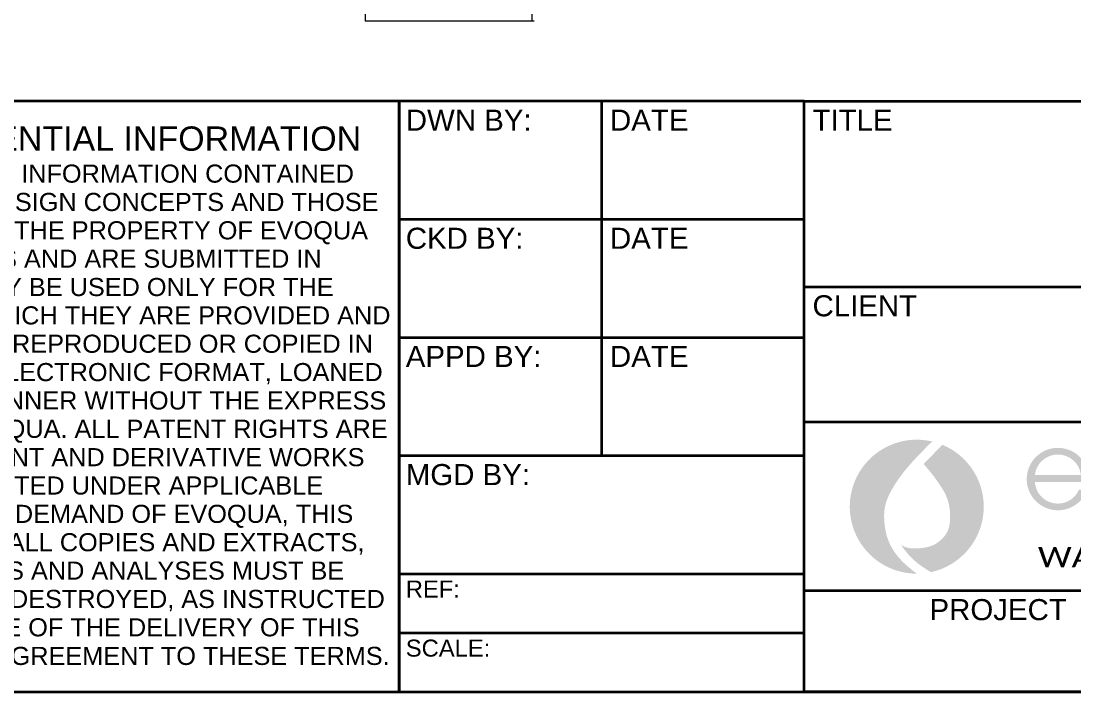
# Model space of a CAD drawing. Header units: inches. Extents: x 20 to 536, y 8 to 344.
# Drawn here: x 387.6 to 450, y 8 to 47.7 of the extents above; entities that cross this region are included whole.
import ezdxf
from ezdxf.enums import TextEntityAlignment as Align

# ---------------------------------------------------------------- set-up
doc = ezdxf.new("R2010")
doc.units = ezdxf.units.IN
doc.header["$LTSCALE"] = 16
doc.header["$MEASUREMENT"] = 0
doc.layers.get('0').update_dxf_attribs({"lineweight": 25})
for name, color, linetype, lineweight in [('Border', 7, 'Continuous', 35), ('Hatch', 7, 'Continuous', 18), ('Title', 7, 'Continuous', 35), ('Visible (ANSI)', 7, 'Continuous', 50)]:
    doc.layers.add(name, color=color, linetype=linetype, lineweight=lineweight)
doc.styles.get("Standard").update_dxf_attribs({"font": 'arial.ttf'})
doc.styles.add('Standard A-B-C', font='arial.ttf')
doc.styles.add('Standard D-E', font='arial.ttf')

# ---------------------------------------------------------------- blocks, each defined once
blk = doc.blocks.new('Borders 22x34_D')
at = {"layer": 'Border'}
blk.add_line((1.25, 0.4999999999999998), (33.5, 0.4999999999999999), dxfattribs=at)
blk = doc.blocks.new('Title Blocks D-E')
at = {"layer": 'Hatch'}
h = blk.add_hatch(color=256, dxfattribs=at)
edge = h.paths.add_edge_path()
edge.add_arc((19.98189101367876, 9.943906092784042), 0.2480719103066371, 76.67904422196989, 270.1894755167525)
edge.add_spline(control_points=[(19.98271137895041, 9.695835538940974), (19.95345309105183, 9.716895074018595), (19.90706101172811, 9.757582681646385), (19.87700493049096, 9.809075822364122), (19.86340140199017, 9.859645821546861), (19.85905807307129, 9.913599619973075), (19.86446310478937, 9.954909505000881), (19.8816433844362, 9.996605463722519), (19.91586083952322, 10.05094746716277), (19.94824109578481, 10.09215870240479), (19.99280924253348, 10.13969271243175), (20.03904818574205, 10.18530354588766)], knot_values=[1, 1, 1, 1, 1, 2, 3, 4, 5, 6, 7, 8, 9, 9, 9, 9, 9], degree=4, periodic=0)
h = blk.add_hatch(color=256, dxfattribs=at)
edge = h.paths.add_edge_path()
edge.add_line((20.07652725733046, 10.17321735301929), (20.00727756033102, 10.10174476056733))
edge.add_spline(control_points=[(20.00727756033102, 10.10174476056733), (20.03914590152676, 10.06589463365678), (20.06205326464902, 10.03231709591344), (20.07977724453722, 10.00633734431644), (20.09291840155609, 9.982728954174325), (20.10645438168407, 9.938139373098876), (20.10645438168407, 9.885254681356948), (20.0973312580813, 9.844655972069827), (20.06500654201578, 9.813293603220147), (20.03456712345327, 9.793429472069839), (19.98866453348985, 9.788065841916373), (19.94298954232558, 9.788065841916373), (19.92328802309256, 9.80336153764499)], knot_values=[1, 1, 1, 1, 1, 2, 3, 4, 5, 6, 7, 8, 9, 10, 10, 10, 10, 10], degree=4, periodic=0)
edge.add_spline(control_points=[(19.92328802309256, 9.80336153764499), (19.94541699423018, 9.76971769391496), (19.96808223500112, 9.745075690320038), (19.99617440364807, 9.723795472653753), (20.03456712345327, 9.701491365215341)], knot_values=[1, 1, 1, 1, 1, 2, 2, 2, 2, 2], degree=4, periodic=0)
edge.add_arc((19.98189101367876, 9.943906092784042), 0.248071910306636, 282.2596405573036, 427.574169988247)
h = blk.add_hatch(color=256, dxfattribs=at)
edge = h.paths.add_edge_path(flags=0)
edge.add_arc((20.50451582386743, 10.0511933714257), 0.08593673129867534, 6.776661522110381, 173.2233384778896)
edge.add_line((20.41917947616973, 10.06133386194242), (20.58985217156513, 10.06133386194242))
edge = h.paths.add_edge_path()
edge.add_arc((20.50465952519584, 10.04614204808804), 0.1155461320437756, 354.8678353908406, 699.9288679324424)
edge.add_line((20.61318822665002, 10.00648817575572), (20.58256276585194, 10.00648817575572))
edge.add_arc((20.50435126089575, 10.04054076796844), 0.0853030980909805, 183.1818174345895, 336.47212022216326, ccw=False)
edge.add_line((20.41917966361967, 10.035806049248), (20.61974243338927, 10.035806049248))
at = {"layer": 'Title'}
for p, q in [((18.06458223216816, 11.4454762342088), (15.25208223216816, 11.4454762342088)), ((19.56458223216816, 11.4454762342088), (18.06458223216816, 11.4454762342088)), ((18.06458223216816, 11.4454762342088), (18.06458223216816, 9.257976234208797)), ((18.06458223216816, 9.257976234208797), (18.06458223216816, 11.4454762342088)), ((18.81458223216816, 11.4454762342088), (18.81458223216816, 10.1329762342088)), ((19.56458223216816, 11.4454762342088), (25.75208223216816, 11.4454762342088)), ((19.56458223216816, 9.257976234208797), (19.56458223216816, 11.4454762342088)), ((19.56458223216816, 9.257976234208797), (19.56458223216816, 11.4454762342088)), ((18.06458223216816, 11.0079762342088), (19.56458223216816, 11.0079762342088)), ((19.56458223216816, 10.7579762342088), (25.75208223216816, 10.7579762342088)), ((18.06458223216816, 10.5704762342088), (19.56458223216816, 10.5704762342088)), ((19.56458223216816, 10.2579762342088), (25.75208223216816, 10.2579762342088)), ((18.06458223216816, 10.1329762342088), (19.56458223216816, 10.1329762342088)), ((18.06458223216816, 9.695476234208797), (19.56458223216816, 9.695476234208797)), ((19.56458223216816, 9.632976234208797), (25.75208223216816, 9.632976234208797)), ((18.06458223216816, 9.476726234208797), (19.56458223216816, 9.476726234208797)), ((15.25208223216816, 9.257976234208797), (18.06458223216816, 9.257976234208797)), ((18.06458223216816, 9.257976234208797), (19.56458223216816, 9.257976234208797)), ((25.75208223216816, 9.257976234208797), (19.56458223216816, 9.257976234208797))]:
    blk.add_line(p, q, dxfattribs=at)
for s, insert, char_height, attachment_point, style in [('\\fArial|b0|i0;{\\H0.0780;DWN BY:}', (18.08958223216816, 11.4142262342088), 0.07799999920401986, 1, 'Standard A-B-C'), ('\\fArial|b0|i0;{\\H0.0780;DATE}', (18.84583223216816, 11.4142262342088), 0.07799999920401986, 1, 'Standard A-B-C'), ('\\fArial|b0|i0;{\\H0.0780;TITLE}', (19.59583223216816, 11.4142262342088), 0.07799999920401986, 1, 'Standard A-B-C'), ('\\fArial|b0|i0;{\\H0.0780;CKD BY:}', (18.08958223216816, 10.9767262342088), 0.07799999920401986, 1, 'Standard A-B-C'), ('\\fArial|b0|i0;{\\H0.0780;DATE}', (18.84583223216816, 10.9767262342088), 0.07799999920401986, 1, 'Standard A-B-C'), ('\\fArial|b0|i0;{\\H0.0780;CLIENT}', (19.59583223216816, 10.7267262342088), 0.07799999920401986, 1, 'Standard A-B-C'), ('\\fArial|b0|i0;{\\H0.0780;DATE}', (18.84583223216816, 10.5392262342088), 0.07799999920401986, 1, 'Standard A-B-C'), ('\\fArial|b0|i0;{\\H0.0780;MGD BY:}', (18.08958223216816, 10.1017262342088), 0.07799999920401986, 1, 'Standard A-B-C'), ('\\fCalibri|b0|i0;\\W1.20;{\\H0.0750;WATER TECHNOLOGIES}', (21.77234922199468, 9.794773761189376), 0.07500000239357234, 3, 'Standard D-E'), ('\\fArial|b0|i0;{\\H0.0630;REF:}', (18.08958223216816, 9.670476234208797), 0.06299999755198561, 1, 'Standard A-B-C'), ('\\fArial|b0|i0;{\\H0.0780;PROJECT}', (20.28333223216816, 9.6017262342088), 0.07799999920401986, 2, 'Standard A-B-C'), ('\\fArial|b0|i0;{\\H0.0630;SCALE:}', (18.08958223216816, 9.451726234208797), 0.06299999755198561, 1, 'Standard A-B-C')]:
    blk.add_mtext(s, dxfattribs=dict(at, insert=insert, char_height=char_height, attachment_point=attachment_point, style=style))
at = {"layer": 'Title', "insert": (16.67048464356042, 11.3517262342088), "char_height": 0.06000000074153809, "width": 2.725909075399083, "attachment_point": 2, "line_spacing_factor": 0.7571007013320923, "style": 'Standard A-B-C'}
blk.add_mtext('\\pxsm0.94;\\fArial|b0|i0;{\\H0.0900;COMPANY CONFIDENTIAL INFORMATION\\P}\\fArial|b0|i0;{\\H0.0670;THIS DOCUMENT AND ALL INFORMATION CONTAINED HEREIN, INCLUDING THE DESIGN CONCEPTS AND THOSE ARISING THEREFROM ARE THE PROPERTY OF EVOQUA AND/OR ITS AFFILIATES AND ARE SUBMITTED IN CONFIDENCE. THEY MAY BE USED ONLY FOR THE EXPRESS PURPOSE FOR WHICH THEY ARE PROVIDED AND MUST NOT BE DISCLOSED, REPRODUCED OR COPIED IN ANY FORM, INCLUDING IN ELECTRONIC FORMAT, LOANED OR USED IN ANY OTHER MANNER WITHOUT THE EXPRESS WRITTEN CONSENT OF EVOQUA. ALL PATENT RIGHTS ARE RESERVED. THIS DOCUMENT AND DERIVATIVE WORKS THEREOF ARE PROTECTED UNDER APPLICABLE COPYRIGHT LAWS. UPON DEMAND OF EVOQUA, THIS DOCUMENT, ALONG WITH ALL COPIES AND EXTRACTS, AND ALL RELATED NOTES AND ANALYSES MUST BE RETURNED TO EVOQUA OR DESTROYED, AS INSTRUCTED BY EVOQUA. ACCEPTANCE OF THE DELIVERY OF THIS DOCUMENT CONSTITUTES AGREEMENT TO THESE TERMS}\\fArial|b0|i0;{\\H0.0680;.}', dxfattribs=at)
at = {"layer": 'Title', "insert": (18.08958223216816, 10.5392262342088), "char_height": 0.07799999920401986, "attachment_point": 1, "line_spacing_factor": 3.028467655181885, "style": 'Standard A-B-C'}
blk.add_mtext('\\fArial|b0|i0;{\\H0.0780;APPD BY:\\P}', dxfattribs=at)
at = {"layer": 'Title', "lineweight": 30, "flags": 63}
for tag, height, p in [('CREATION_DATE', 0.09399999783733698, (19.18958223216816, 11.1407762342088)), ('DESIGNER', 0.09399999783733698, (18.43958223216816, 11.1407762342088)), ('CHECKED_DATE', 0.09399999783733698, (19.18958223216816, 10.7032762342088)), ('CHECKED_BY', 0.09399999783733698, (18.43958223216816, 10.7032762342088)), ('ENG_APPROVED_BY', 0.09399999783733698, (18.43958223216816, 10.2657762342088)), ('ENG_APPROVAL_DATE', 0.09399999783733698, (19.18958223216816, 10.2657762342088)), ('MANAGER', 0.09399999783733698, (18.81458223216816, 9.828276234208797)), ('REVISION_NUMBER', 0.1200000014830762, (25.56458223216816, 9.376776234208798)), ('PROJECT', 0.1200000014830762, (20.28333223216816, 9.376776234208798)), ('PART_NUMBER', 0.1200000014830762, (21.72083223216816, 9.376776234208798)), ('@DMS_Reference', 0.1200000014830762, (23.31458223216816, 9.376776234208798)), ('Sheet_Number', 0.1200000014830762, (24.50208223216816, 9.376776234208798)), ('Number_of_sheets', 0.12466666970666, (25.06458223216816, 9.376776234208798))]:
    blk.add_attdef(tag, text='', height=height, dxfattribs=at).set_placement(p, align=Align.MIDDLE_CENTER)
for tag, p in [('!Reference', (18.87708223216816, 9.526726234208796)), ('!Scale', (18.87708223216816, 9.307976234208798))]:
    blk.add_attdef(tag, text='', height=0.07799999920401986, dxfattribs=at).set_placement(p, align=Align.BOTTOM_CENTER)

msp = doc.modelspace()

# ---------------------------------------------------------------- linework, layer by layer
at = {"layer": 'Visible (ANSI)', "linetype": 'Continuous', "lineweight": 18}
for p, q in [((407.989134168255, 48.24396743752438), (407.989134168255, 47.74396743752439)), ((417.8521615750495, 48.24396743752438), (417.8521615750495, 47.74396743752439)), ((408.2820273870687, 47.74396743752438), (407.9891341682551, 47.74396743752438)), ((410.4033477306293, 47.74396743752438), (408.2820273870688, 47.74396743752438)), ((411.8175612930025, 47.74396743752439), (410.4033477306293, 47.74396743752439)), ((417.5592683562361, 47.74396743752439), (411.8175612930025, 47.74396743752439)), ((417.8521615750494, 47.74396743752439), (417.5592683562361, 47.74396743752439)), ((417.9959960676233, 47.74396743752439), (417.8521615750399, 47.74396743752439))]:
    msp.add_line(p, q, dxfattribs=at)

# ---------------------------------------------------------------- block references
at = {"xscale": 16, "yscale": 16, "zscale": 16}
for name, p in [('Borders 22x34_D', (0, 0)), ('Title Blocks D-E', (120.9587935899595, -140.1276197473408))]:
    msp.add_blockref(name, p, dxfattribs=at)

doc.saveas('drawing.dxf')
